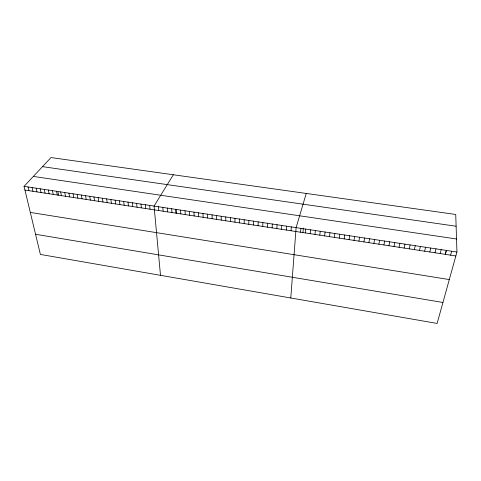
<?xml version="1.0" encoding="UTF-8"?>
<svg xmlns="http://www.w3.org/2000/svg" width="481" height="481" viewBox="0 0 481 481"><rect width="100%" height="100%" fill="white"/><g stroke="black" fill="none" stroke-linecap="round" stroke-linejoin="round"><path stroke-width="0.72" d="M234.956 222.192L234.962 218.35M239.556 222.895L239.58 219.053M244.168 223.599L244.216 219.757M248.791 224.308L248.863 220.46M253.433 225.018L253.529 221.17M258.087 225.727L258.201 221.879M262.752 226.443L262.891 222.589M267.436 227.158L267.592 223.304M272.132 227.874L272.312 224.02M276.84 228.595L277.044 224.735M281.565 229.317L281.788 225.457M286.303 230.044L286.55 226.178M291.053 230.772L291.324 226.9M290.783 297.986L296.11 227.627L306.253 193.446M300.589 232.227L300.902 228.355M302.964 232.413L303.337 228.006M305.369 232.96L305.712 229.082M310.173 233.694L310.534 229.816M314.983 234.427L315.368 230.549M319.811 235.167L320.22 231.283M324.651 235.906L325.084 232.022M329.509 236.652L329.966 232.762M334.379 237.398L334.86 233.507M339.267 238.143L339.772 234.253M344.168 238.895L344.697 234.999M349.086 239.646L349.633 235.75M354.016 240.398L354.593 236.502M358.958 241.155L359.56 237.253M363.919 241.913L364.544 238.011M368.897 242.677L369.546 238.768M373.887 243.44L374.561 239.532M378.89 244.204L379.593 240.296M383.916 244.973L384.638 241.059M388.949 245.743L389.7 241.829M393.999 246.512L394.781 242.598M399.068 247.288L399.873 243.368M404.154 248.064L404.978 244.144M409.253 248.845L410.107 244.919M414.363 249.627L415.247 245.701M419.498 250.415L420.4 246.482M424.639 251.202L425.577 247.27M429.804 251.99L430.766 248.058M434.98 252.784L435.966 248.845M440.175 253.577L441.191 249.639M445.256 254.166L446.103 250.974M445.388 254.371L446.428 250.433M450.613 255.17L451.677 251.232M456.95 252.026L437.121 323.442L40.398 254.431L24.05 186.351L50.998 157.558L455.735 214.466L456.95 252.026L24.05 186.351M173.346 174.759L154.052 206.078L160.492 275.318M42.496 166.642L456.114 226.232M33.345 176.419L456.529 238.991M24.946 190.073L455.856 255.97M30.309 212.422L449.302 279.569M35.558 234.271L442.947 302.471M28.072 186.965L28.95 190.686M32.101 187.578L32.967 191.3M36.147 188.191L36.989 191.913M40.2 188.805L41.029 192.532M44.264 189.418L45.076 193.152M48.34 190.037L49.14 193.771M52.429 190.656L53.211 194.396M56.53 191.282L57.293 195.021M57.979 192.021L58.592 195.052M60.642 191.907L61.388 195.647M64.761 192.532L65.494 196.272M68.897 193.158L69.607 196.903M73.04 193.783L73.737 197.535M77.2 194.414L77.874 198.166M81.367 195.052L82.029 198.803M85.546 195.683L86.189 199.441M89.737 196.32L90.362 200.078M93.939 196.957L94.553 200.715M98.154 197.595L98.749 201.359M102.381 198.238L102.958 202.002M106.62 198.881L107.179 202.651M110.87 199.525L111.412 203.295M115.133 200.174L115.656 203.944M119.408 200.824L119.913 204.599M123.695 201.473L124.182 205.249M127.994 202.122L128.463 205.904M132.311 202.778L132.756 206.559M136.634 203.433L137.061 207.221M140.969 204.088L141.378 207.876M145.316 204.75L145.707 208.544M149.675 205.411L150.048 209.205M158.435 206.74L158.772 210.54M162.837 207.407L163.149 211.207M167.244 208.075L167.538 211.88M171.669 208.748L171.945 212.554M176.106 209.421L176.359 213.227M175.733 209.908L175.944 212.993M180.555 210.095L180.79 213.907M185.017 210.774L185.233 214.586M189.49 211.454L189.688 215.266M193.981 212.133L194.156 215.951M198.479 212.818L198.635 216.636M202.994 213.504L203.132 217.322M207.521 214.189L207.636 218.013M212.061 214.875L212.157 218.705M216.612 215.566L216.69 219.396M221.182 216.258L221.236 220.094M225.763 216.955L225.793 220.791M230.357 217.652L230.369 221.488"/></g></svg>
